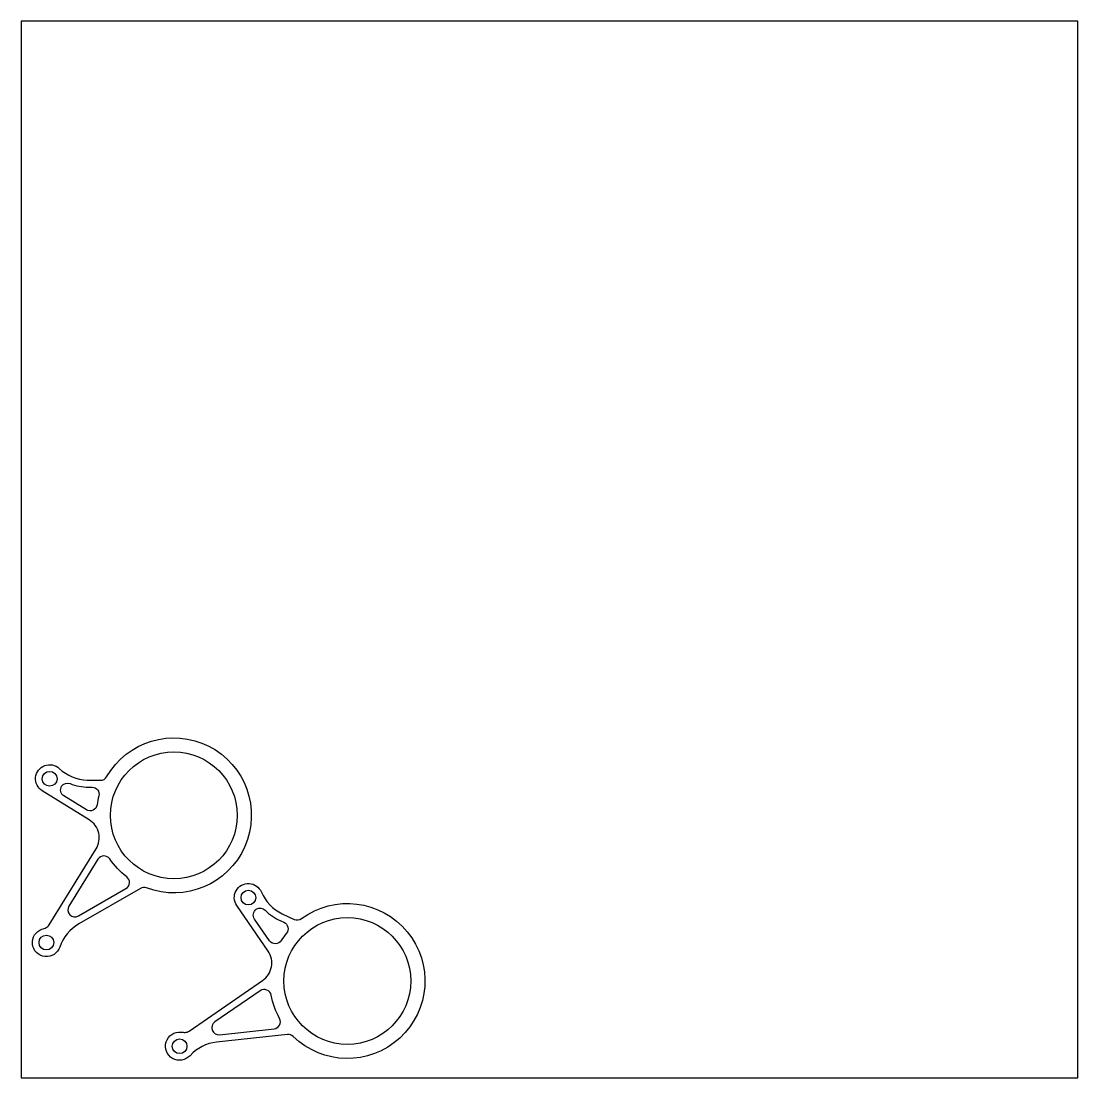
# Model space of a CAD drawing. Header units: inches. Extents: x 0 to 150, y 0 to 150.
import ezdxf

# ---------------------------------------------------------------- set-up
doc = ezdxf.new("R2010")
doc.units = ezdxf.units.IN
doc.header["$MEASUREMENT"] = 0
doc.layers.add('穴', color=3, linetype='Continuous')
doc.layers.add('部品', color=2, linetype='Continuous')

msp = doc.modelspace()

# ---------------------------------------------------------------- linework, layer by layer
msp.add_lwpolyline([(150, 150), (0, 150), (0, 0), (150, 0)], close=True)
at = {"layer": '穴'}
for centre in [(4.05, 42.45), (32.26, 25.59), (3.59, 19.21), (22.49, 4.49)]:
    msp.add_circle(centre, 1.05, dxfattribs=at)
at = {"layer": '部品'}
for points in [[(3.53, 21.33, 0.148465), (3.97, 21.72), (10.64, 32.49, 0.414214), (9.67, 36.62), (3, 40.75, -1.105101), (5.42, 43.91, 0.184458), (9.38, 42.28), (11.25, 42.24, 0.275155), (12.14, 42.74, -2.164493), (17.79, 26.97, 0.224534), (16.94, 26.9), (8.18, 21.85, 0.182676), (5.49, 18.57, -1.613137), (2.96, 21.11, 0.025805), (3.53, 21.33, -0.025805)], [(23.29, 6.46, 0.148465), (23.84, 6.64), (34.28, 13.82, 0.414214), (35.06, 17.99), (30.61, 24.45, -1.105101), (34.1, 26.37, 0.184458), (37.07, 23.29), (38.76, 22.5, 0.275155), (39.78, 22.6, -2.164493), (38.62, 5.89, 0.224534), (37.81, 6.17), (27.75, 5.07, 0.182676), (23.97, 3.15, -1.613137), (22.67, 6.49, 0.025805), (23.29, 6.46, -0.025805)]]:
    msp.add_lwpolyline(points, format="xyb", dxfattribs=at)
for points in [[(5.75, 41.39, -0.356906), (6.95, 41.77, 0.09638), (9.58, 41.28), (10.09, 41.27, -0.482951), (11.03, 40.02, 0.029189), (10.78, 38.76, -0.542654), (9.26, 38.05), (6.08, 40.02, -0.411017)], [(10.91, 31.03), (6.79, 24.38, 0.779306), (8.14, 22.99), (14.88, 26.87, 0.53513), (14.99, 28.53, -0.079908), (12.59, 31.07, 0.542654)], [(33.38, 23.93, -0.356906), (34.64, 23.8, 0.09638), (36.85, 22.29), (37.31, 22.08, -0.482951), (37.67, 20.55, 0.029189), (36.93, 19.5, -0.542654), (35.26, 19.46), (33.13, 22.55, -0.411017)], [(33.95, 12.37), (27.5, 7.94, 0.779306), (28.18, 6.12), (35.91, 6.96, 0.53513), (36.67, 8.44, -0.079908), (35.5, 11.73, 0.542654)]]:
    msp.add_lwpolyline(points, format="xyb", close=True, dxfattribs=at)
for centre in [(21.68, 37.26), (46.31, 13.75)]:
    msp.add_circle(centre, 9, dxfattribs=at)

doc.saveas('drawing.dxf')
